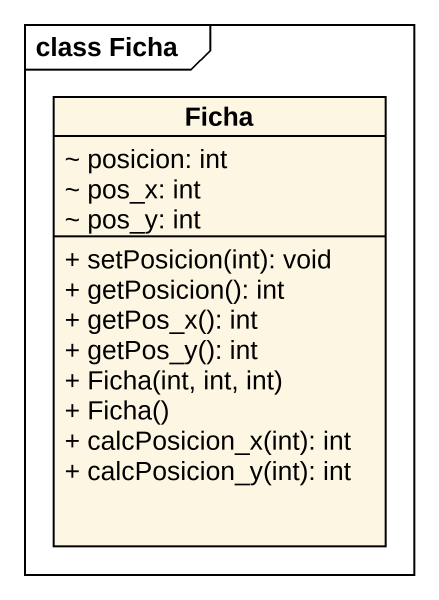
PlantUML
@startuml
mainframe class Ficha
hide circle
hide empty members
skinparam classAttributeIconSize 0
class Ficha {
  ~ posicion: int
  ~ pos_x: int
  ~ pos_y: int
  + setPosicion(int): void
  + getPosicion(): int
  + getPos_x(): int
  + getPos_y(): int
  + Ficha(int, int, int)
  + Ficha()
  + calcPosicion_x(int): int
  + calcPosicion_y(int): int
}
@enduml
